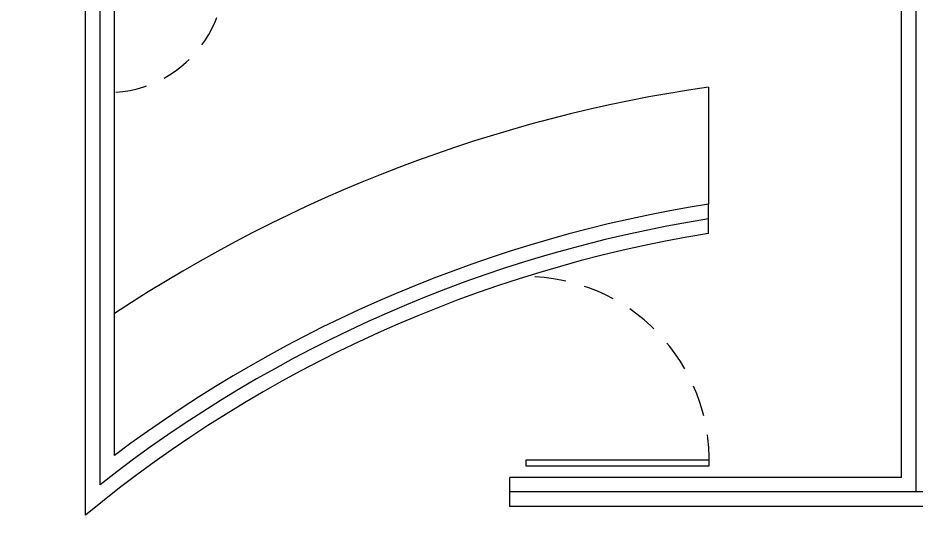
# Model space of a CAD drawing. Header units: millimetres. Extents: x 209.8 to 281.8, y 45 to 110.
# Drawn here: x 222.955 to 227.605, y 86.765 to 89.339 of the extents above; entities that cross this region are included whole.
import ezdxf

# ---------------------------------------------------------------- set-up
doc = ezdxf.new("R2010")
doc.units = ezdxf.units.MM
doc.header["$LTSCALE"] = 0.65
doc.linetypes.add('HIDDEN', pattern=[0.375, 0.25, -0.125])
for name, color, linetype in [('mobiliario', 30, 'Continuous'), ('murodelgado', 1, 'Continuous'), ('murosgrueso', 5, 'Continuous'), ('puertas', 20, 'Continuous')]:
    doc.layers.add(name, color=color, linetype=linetype)

msp = doc.modelspace()

# ---------------------------------------------------------------- linework, layer by layer
at = {"layer": 'mobiliario'}
msp.add_line((226.53, 88.9809), (226.53, 88.3741), dxfattribs=at)
at = {"layer": 'mobiliario', "linetype": 'HIDDEN'}
msp.add_arc((223.4194, 89.5586), 0.6064, 273.9762, 25.4093, dxfattribs=at)
at = {"layer": 'mobiliario'}
msp.add_arc((227.605, 81.5449), 7.5133, 98.22605, 123.52848, dxfattribs=at)
at = {"layer": 'murodelgado'}
for p, q in [((223.305, 86.7653), (223.305, 96.1499)), ((227.53, 86.9603), (227.53, 91.7579)), ((223.455, 87.074), (223.455, 90.8771)), ((226.53, 88.2222), (226.53, 88.3741)), ((227.53, 86.9603), (225.5013, 86.9603)), ((225.5013, 86.8103), (225.5013, 86.9603)), ((227.605, 86.8103), (225.5013, 86.8103)), ((229.7087, 86.8103), (227.605, 86.8103))]:
    msp.add_line(p, q, dxfattribs=at)
for radius, start, end in [(6.9133, 98.9456, 126.89062), (6.7633, 99.14568, 129.47795)]:
    msp.add_arc((227.605, 81.5449), radius, start, end, dxfattribs=at)
for points, knots in [([(223.3133, 96.3043), (219.0885, 95.4879), (214.2396, 93.7665), (212.684, 89.3691), (212.4477, 88.701)], [19.364717, 19.364717, 19.364717, 19.364717, 31.060001, 33.155096, 33.155096, 33.155096, 33.155096]), ([(223.305, 96.1499), (223.0429, 96.099), (222.7813, 96.0456), (219.5793, 95.3552), (216.7802, 94.3622), (214.5308, 92.2443), (214.1966, 91.8662), (213.6261, 91.0665), (213.3879, 90.648), (212.9807, 89.7454), (212.8068, 89.2653), (212.6195, 88.7367), (212.6043, 88.6939), (212.5891, 88.651)], [19.398734, 19.398734, 19.398734, 19.398734, 20.127111, 20.127111, 28.350951, 28.350951, 29.968502, 29.968502, 31.494507, 31.494507, 33.020513, 33.020513, 33.155096, 33.155096, 33.155096, 33.155096])]:
    msp.add_open_spline(points, degree=3, knots=knots, dxfattribs=at)
at = {"layer": 'murosgrueso'}
for p, q in [((223.38, 86.9219), (223.38, 98.8673)), ((227.605, 86.8853), (227.605, 95.8582)), ((227.605, 86.8853), (225.5013, 86.8853)), ((229.7087, 86.8853), (227.605, 86.8853))]:
    msp.add_line(p, q, dxfattribs=at)
msp.add_arc((227.605, 81.5449), 6.8383, 99.04453, 128.15861, dxfattribs=at)
msp.add_open_spline([(225.83, 96.6494), (225.5359, 96.6064), (225.2402, 96.5614), (223.5596, 96.2932), (222.1575, 96.0206), (218.1382, 94.9129), (215.7108, 93.7871), (213.8666, 91.5579), (213.5985, 91.1648), (213.0251, 90.1059), (212.7721, 89.3932), (212.5184, 88.676)], degree=3, knots=[17.048549, 17.048549, 17.048549, 17.048549, 17.872034, 17.872034, 21.715363, 21.715363, 29.40202, 29.40202, 30.905958, 30.905958, 33.155096, 33.155096, 33.155096, 33.155096], dxfattribs=at)
at = {"layer": 'puertas'}
msp.add_lwpolyline([(225.5844, 87.0493), (225.5844, 87.0193), (226.5344, 87.0193), (226.5344, 87.0493)], close=True, dxfattribs=at)
at = {"layer": 'puertas', "linetype": 'HIDDEN'}
msp.add_arc((225.5844, 87.0493), 0.95, 358.1904, 90, dxfattribs=at)

doc.saveas('drawing.dxf')
